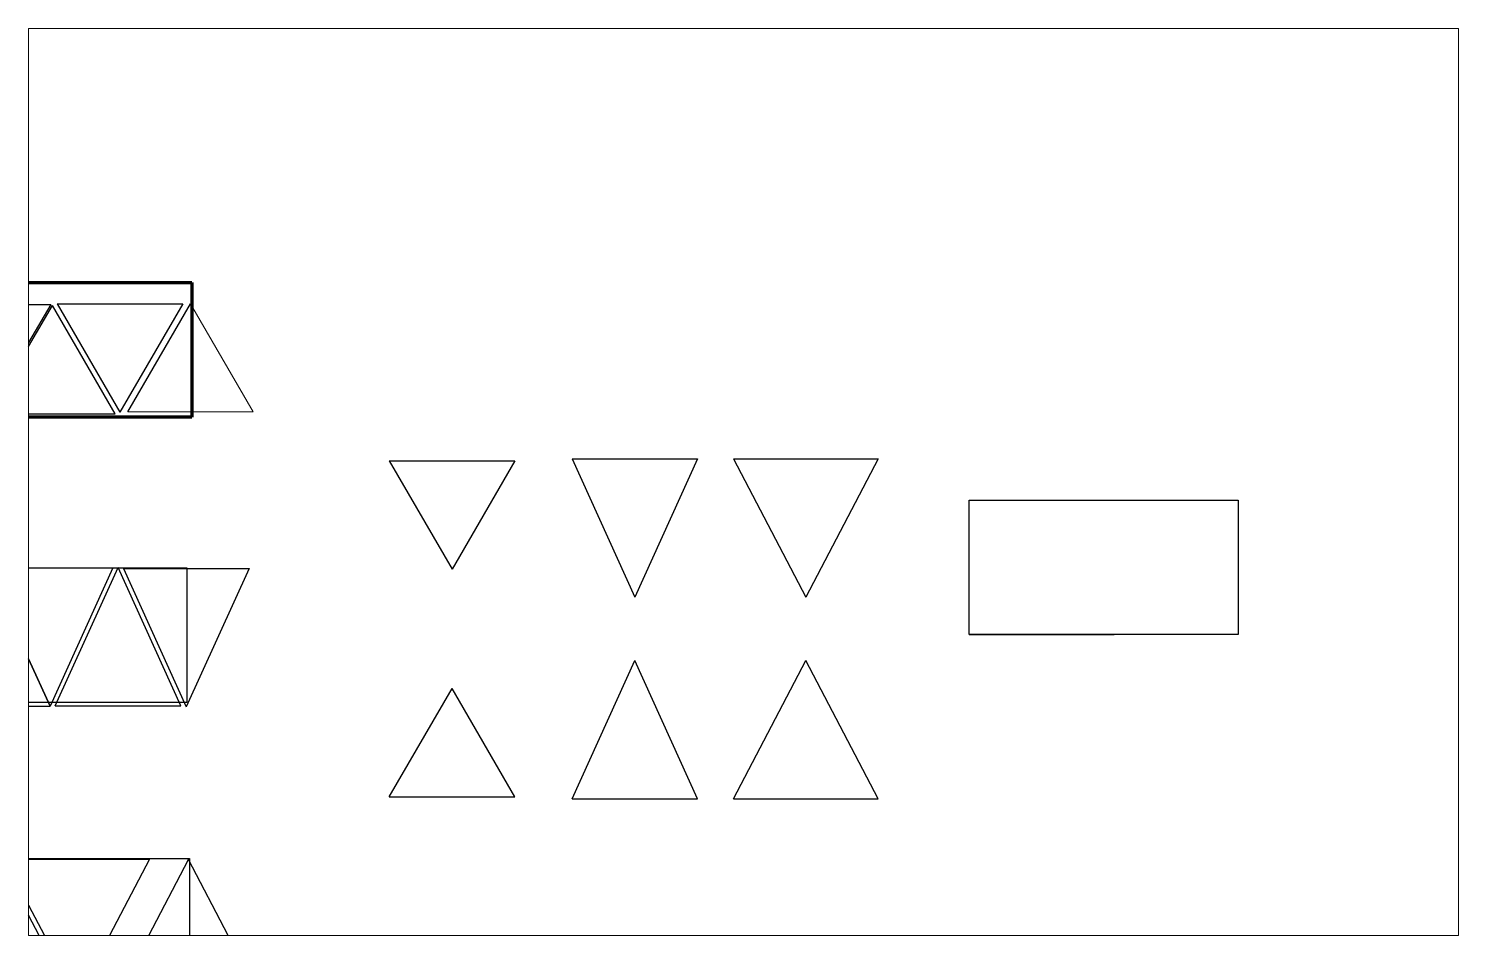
# Paper-space layout 'Sheet1' of a CAD drawing. Header units: millimetres. Extents: x 40 to 364, y 26 to 231.
# The model-space entities are those that its viewports show. They can reach past a viewport. Long polylines and large blocks are cut down to what shows.
import ezdxf

# ---------------------------------------------------------------- set-up
doc = ezdxf.new("R2010")
doc.units = ezdxf.units.MM

msp = doc.modelspace()

# ---------------------------------------------------------------- linework, layer by layer
at = {"color": 5, "lineweight": 100}
for p, q in [((-13931, 4853), (-11431, 4853)), ((-11431, 4853), (-11431, 3603)), ((-11431, 3603), (-13931, 3603))]:
    msp.add_line(p, q, dxfattribs=at)
at = {"color": 1}
for p, q in [((-12683, 4654), (-11516, 4654)), ((-12683, 4654), (-12100, 3647)), ((-11516, 4654), (-12100, 3647)), ((-12027, 3650), (-11443, 4657)), ((-13910, 4649), (-12743, 4649)), ((-12743, 4649), (-13326, 3642)), ((-13311, 3632), (-12727, 4639)), ((-12144, 3632), (-12727, 4639)), ((-13311, 3632), (-12144, 3632)), ((-12749, 914), (-13332, 2201)), ((-13332, 2201), (-12165, 2201)), ((-13332, 2201), (-12749, 914)), ((-12165, 2201), (-12749, 914)), ((-12700, 918), (-12116, 2205)), ((-11533, 918), (-12116, 2205)), ((-12067, 2195), (-10900, 2195)), ((-12067, 2195), (-11484, 908)), ((-10900, 2195), (-11484, 908)), ((-13916, 914), (-12749, 914)), ((-12700, 918), (-11533, 918)), ((-12557, -1777), (-13230, -490)), ((-13172, -507), (-11825, -507)), ((-13172, -507), (-12498, -1794)), ((-11825, -507), (-12498, -1794)), ((-12135, -1799), (-11462, -512)), ((-10788, -1799), (-11462, -512))]:
    msp.add_line(p, q, dxfattribs=at)
at = {"color": 1, "lineweight": 20}
for p, q in [((-10860, 3650), (-11443, 4657)), ((-12027, 3650), (-10860, 3650))]:
    msp.add_line(p, q, dxfattribs=at)
for p, q in [((-9597, 3196), (-8430, 3196)), ((-9597, 3196), (-9013, 2189)), ((-8430, 3196), (-9013, 2189)), ((-7898, 3214), (-6731, 3214)), ((-7898, 3214), (-7314, 1927)), ((-6731, 3214), (-7314, 1927)), ((-6399, 3214), (-5052, 3214)), ((-6399, 3214), (-5726, 1927)), ((-5052, 3214), (-5726, 1927)), ((-4207, 2831), (-1707, 2831)), ((-4207, 1581), (-4207, 2831)), ((-1707, 2831), (-1707, 1581)), ((-1707, 1581), (-4207, 1581)), ((-4207, 1581), (-2860, 1581)), ((-7898, 53), (-7314, 1340)), ((-6731, 53), (-7314, 1340)), ((-6399, 53), (-5726, 1340)), ((-5052, 53), (-5726, 1340)), ((-9597, 72), (-9013, 1079)), ((-8430, 72), (-9013, 1079)), ((-9597, 72), (-8430, 72)), ((-7898, 53), (-6731, 53)), ((-6399, 53), (-5052, 53))]:
    msp.add_line(p, q)
at = {"color": 5}
for p, q in [((-13977, 2200), (-11477, 2200)), ((-11477, 2200), (-11477, 950)), ((-11477, 950), (-13977, 950)), ((-13954, -502), (-11454, -502)), ((-11454, -502), (-11454, -1752))]:
    msp.add_line(p, q, dxfattribs=at)

psp = doc.layouts.new('Sheet1')

# ---------------------------------------------------------------- viewports
at = {"layer": '0'}
psp.add_viewport(center=(202.5, 128.5), size=(324, 205.6), view_center_point=(-6304.89, 2999.08), view_height=8431.1283, dxfattribs=at)

doc.saveas('drawing.dxf')
